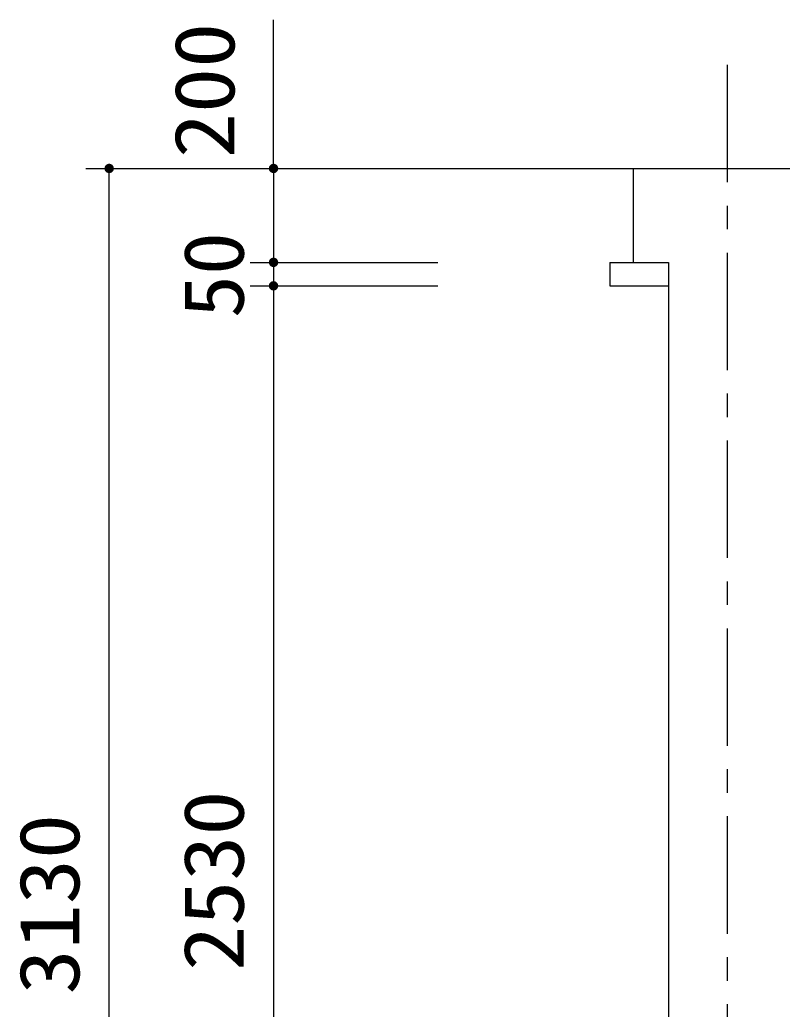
# Model space of a CAD drawing. Units: millimetres, scale not verified. Extents: x -14850 to 14850, y -10500 to 10500.
# Drawn here: x -2648 to -1024, y -4813 to -2706 of the extents above; entities that cross this region are included whole.
import ezdxf
from ezdxf.enums import TextEntityAlignment as Align

# ---------------------------------------------------------------- set-up
doc = ezdxf.new("R2010")
doc.units = ezdxf.units.MM
doc.header["$LTSCALE"] = 50
doc.linetypes.add('CHAIN1', pattern=[8, 5, -1, 1, -1])
doc.layers.add('0-1_機器', color=3, linetype='Continuous', lineweight=25)
doc.layers.add('0-2_製作', color=5, linetype='Continuous', lineweight=25)
doc.styles.add('ＭＳ ゴシック', font='')
doc.styles.get('ＭＳ ゴシック').set_extended_font_data('MS Gothic')

msp = doc.modelspace()

# ---------------------------------------------------------------- linework, layer by layer
at = {"layer": '0-1_機器', "color": 2, "linetype": 'CHAIN1'}
msp.add_line((-1141.65, -2801.76), (-1141.65, -6347.09), dxfattribs=at)
at = {"layer": '0-1_機器', "color": 2}
for p, q in [((-1757.66, -3022.32), (2225.19, -3022.32)), ((-1341.65, -3022.32), (-1341.65, -3222.32)), ((-1391.65, -3222.32), (-1391.65, -3272.32)), ((-1391.65, -3222.32), (-1266.65, -3222.32)), ((-1266.65, -3222.32), (-1266.65, -5802.32)), ((-1391.65, -3272.32), (-1266.65, -3272.32))]:
    msp.add_line(p, q, dxfattribs=at)
at = {"layer": '0-2_製作', "color": 2}
for p, q in [((-2107.66, -3022.32), (-2107.66, -2705.81)), ((-2507.66, -3022.32), (-1757.66, -3022.32)), ((-2457.66, -6152.32), (-2457.66, -3022.32)), ((-2107.66, -3022.32), (-2107.66, -3222.32)), ((-2157.66, -3222.32), (-1757.66, -3222.32)), ((-2107.66, -3222.32), (-2107.66, -3272.32)), ((-2157.66, -3272.32), (-1757.66, -3272.32)), ((-2107.66, -3272.32), (-2107.66, -5802.32))]:
    msp.add_line(p, q, dxfattribs=at)
at = {"layer": '0-2_製作'}
for points in [[(-2465.37, -3015.95), (-2457.66, -3012.32), (-2457.66, -3022.32)], [(-2464.51, -3015.03), (-2457.66, -3012.32), (-2465.37, -3015.95)], [(-2463.54, -3014.23), (-2457.66, -3012.32), (-2464.51, -3015.03)], [(-2462.48, -3013.56), (-2457.66, -3012.32), (-2463.54, -3014.23)], [(-2461.35, -3013.02), (-2457.66, -3012.32), (-2462.48, -3013.56)], [(-2460.15, -3012.64), (-2457.66, -3012.32), (-2461.35, -3013.02)], [(-2458.92, -3012.4), (-2457.66, -3012.32), (-2460.15, -3012.64)], [(-2457.66, -3012.32), (-2447.66, -3022.32), (-2457.66, -3022.32)], [(-2457.66, -3012.32), (-2447.74, -3021.07), (-2447.66, -3022.32)], [(-2457.66, -3012.32), (-2447.98, -3019.83), (-2447.74, -3021.07)], [(-2457.04, -3012.34), (-2447.98, -3019.83), (-2457.66, -3012.32)], [(-2457.04, -3012.34), (-2448.37, -3018.64), (-2447.98, -3019.83)], [(-2455.79, -3012.5), (-2448.37, -3018.64), (-2457.04, -3012.34)], [(-2455.79, -3012.5), (-2448.9, -3017.5), (-2448.37, -3018.64)], [(-2454.57, -3012.81), (-2448.9, -3017.5), (-2455.79, -3012.5)], [(-2115.37, -3015.95), (-2107.66, -3012.32), (-2107.66, -3022.32)], [(-2114.51, -3015.03), (-2107.66, -3012.32), (-2115.37, -3015.95)], [(-2113.54, -3014.23), (-2107.66, -3012.32), (-2114.51, -3015.03)], [(-2112.48, -3013.56), (-2107.66, -3012.32), (-2113.54, -3014.23)], [(-2111.35, -3013.02), (-2107.66, -3012.32), (-2112.48, -3013.56)], [(-2110.15, -3012.64), (-2107.66, -3012.32), (-2111.35, -3013.02)], [(-2108.92, -3012.4), (-2107.66, -3012.32), (-2110.15, -3012.64)], [(-2107.66, -3012.32), (-2097.66, -3022.32), (-2107.66, -3022.32)], [(-2107.66, -3012.32), (-2097.74, -3021.07), (-2097.66, -3022.32)], [(-2107.66, -3012.32), (-2097.98, -3019.83), (-2097.74, -3021.07)], [(-2107.66, -3012.32), (-2098.37, -3018.64), (-2097.98, -3019.83)], [(-2107.04, -3012.34), (-2098.37, -3018.64), (-2107.66, -3012.32)], [(-2107.04, -3012.34), (-2098.9, -3017.5), (-2098.37, -3018.64)], [(-2105.79, -3012.5), (-2098.9, -3017.5), (-2107.04, -3012.34)], [(-2105.79, -3012.5), (-2099.57, -3016.44), (-2098.9, -3017.5)], [(-2104.57, -3012.81), (-2099.57, -3016.44), (-2105.79, -3012.5)], [(-2467.64, -3021.69), (-2457.66, -3022.32), (-2467.66, -3022.32)], [(-2467.66, -3022.32), (-2457.66, -3022.32), (-2467.59, -3023.57)], [(-2467.49, -3020.45), (-2457.66, -3022.32), (-2467.64, -3021.69)], [(-2467.59, -3023.57), (-2457.66, -3022.32), (-2457.66, -3032.32)], [(-2467.59, -3023.57), (-2457.66, -3032.32), (-2467.35, -3024.81)], [(-2467.18, -3019.23), (-2457.66, -3022.32), (-2467.49, -3020.45)], [(-2467.35, -3024.81), (-2458.29, -3032.3), (-2466.96, -3026)], [(-2467.35, -3024.81), (-2457.66, -3032.32), (-2458.29, -3032.3)], [(-2466.71, -3018.06), (-2457.66, -3022.32), (-2467.18, -3019.23)], [(-2466.96, -3026), (-2459.54, -3032.14), (-2466.43, -3027.14)], [(-2466.96, -3026), (-2458.29, -3032.3), (-2459.54, -3032.14)], [(-2466.11, -3016.96), (-2457.66, -3022.32), (-2466.71, -3018.06)], [(-2466.43, -3027.14), (-2460.75, -3031.83), (-2465.75, -3028.2)], [(-2466.43, -3027.14), (-2459.54, -3032.14), (-2460.75, -3031.83)], [(-2465.37, -3015.95), (-2457.66, -3022.32), (-2466.11, -3016.96)], [(-2465.75, -3028.2), (-2461.92, -3031.37), (-2464.95, -3029.17)], [(-2465.75, -3028.2), (-2460.75, -3031.83), (-2461.92, -3031.37)], [(-2464.95, -3029.17), (-2463.02, -3030.76), (-2464.04, -3030.03)], [(-2464.95, -3029.17), (-2461.92, -3031.37), (-2463.02, -3030.76)], [(-2457.66, -3022.32), (-2456.41, -3032.24), (-2457.66, -3032.32)], [(-2457.66, -3022.32), (-2455.18, -3032.01), (-2456.41, -3032.24)], [(-2457.66, -3022.32), (-2453.98, -3031.62), (-2455.18, -3032.01)], [(-2457.66, -3022.32), (-2452.85, -3031.08), (-2453.98, -3031.62)], [(-2457.66, -3022.32), (-2451.79, -3030.41), (-2452.85, -3031.08)], [(-2457.66, -3022.32), (-2450.82, -3029.61), (-2451.79, -3030.41)], [(-2457.66, -3022.32), (-2449.96, -3028.7), (-2450.82, -3029.61)], [(-2457.66, -3022.32), (-2449.22, -3027.68), (-2449.96, -3028.7)], [(-2447.66, -3022.32), (-2449.22, -3027.68), (-2457.66, -3022.32)], [(-2454.57, -3012.81), (-2449.57, -3016.44), (-2448.9, -3017.5)], [(-2453.41, -3013.27), (-2449.57, -3016.44), (-2454.57, -3012.81)], [(-2453.41, -3013.27), (-2450.37, -3015.48), (-2449.57, -3016.44)], [(-2452.31, -3013.88), (-2450.37, -3015.48), (-2453.41, -3013.27)], [(-2452.31, -3013.88), (-2451.29, -3014.62), (-2450.37, -3015.48)], [(-2447.66, -3022.32), (-2448.62, -3026.58), (-2449.22, -3027.68)], [(-2447.66, -3022.32), (-2448.15, -3025.41), (-2448.62, -3026.58)], [(-2447.66, -3022.32), (-2447.84, -3024.19), (-2448.15, -3025.41)], [(-2447.66, -3022.32), (-2447.68, -3022.95), (-2447.84, -3024.19)], [(-2117.64, -3021.69), (-2107.66, -3022.32), (-2117.66, -3022.32)], [(-2117.66, -3022.32), (-2107.66, -3022.32), (-2117.59, -3023.57)], [(-2117.49, -3020.45), (-2107.66, -3022.32), (-2117.64, -3021.69)], [(-2117.59, -3023.57), (-2107.66, -3022.32), (-2117.35, -3024.81)], [(-2117.18, -3019.23), (-2107.66, -3022.32), (-2117.49, -3020.45)], [(-2117.35, -3024.81), (-2107.66, -3022.32), (-2107.66, -3032.32)], [(-2117.35, -3024.81), (-2107.66, -3032.32), (-2116.96, -3026)], [(-2116.71, -3018.06), (-2107.66, -3022.32), (-2117.18, -3019.23)], [(-2116.96, -3026), (-2108.29, -3032.3), (-2116.43, -3027.14)], [(-2116.96, -3026), (-2107.66, -3032.32), (-2108.29, -3032.3)], [(-2116.11, -3016.96), (-2107.66, -3022.32), (-2116.71, -3018.06)], [(-2116.43, -3027.14), (-2109.54, -3032.14), (-2115.75, -3028.2)], [(-2116.43, -3027.14), (-2108.29, -3032.3), (-2109.54, -3032.14)], [(-2115.37, -3015.95), (-2107.66, -3022.32), (-2116.11, -3016.96)], [(-2115.75, -3028.2), (-2110.75, -3031.83), (-2114.95, -3029.17)], [(-2115.75, -3028.2), (-2109.54, -3032.14), (-2110.75, -3031.83)], [(-2114.95, -3029.17), (-2111.92, -3031.37), (-2114.04, -3030.03)], [(-2114.95, -3029.17), (-2110.75, -3031.83), (-2111.92, -3031.37)], [(-2114.04, -3030.03), (-2111.92, -3031.37), (-2113.02, -3030.76)], [(-2107.66, -3022.32), (-2106.41, -3032.24), (-2107.66, -3032.32)], [(-2107.66, -3022.32), (-2105.18, -3032.01), (-2106.41, -3032.24)], [(-2107.66, -3022.32), (-2103.98, -3031.62), (-2105.18, -3032.01)], [(-2107.66, -3022.32), (-2102.85, -3031.08), (-2103.98, -3031.62)], [(-2107.66, -3022.32), (-2101.79, -3030.41), (-2102.85, -3031.08)], [(-2107.66, -3022.32), (-2100.82, -3029.61), (-2101.79, -3030.41)], [(-2107.66, -3022.32), (-2099.96, -3028.7), (-2100.82, -3029.61)], [(-2107.66, -3022.32), (-2099.22, -3027.68), (-2099.96, -3028.7)], [(-2097.66, -3022.32), (-2099.22, -3027.68), (-2107.66, -3022.32)], [(-2104.57, -3012.81), (-2100.37, -3015.48), (-2099.57, -3016.44)], [(-2103.41, -3013.27), (-2100.37, -3015.48), (-2104.57, -3012.81)], [(-2103.41, -3013.27), (-2101.29, -3014.62), (-2100.37, -3015.48)], [(-2102.31, -3013.88), (-2101.29, -3014.62), (-2103.41, -3013.27)], [(-2097.66, -3022.32), (-2098.62, -3026.58), (-2099.22, -3027.68)], [(-2097.66, -3022.32), (-2098.15, -3025.41), (-2098.62, -3026.58)], [(-2097.66, -3022.32), (-2097.84, -3024.19), (-2098.15, -3025.41)], [(-2097.66, -3022.32), (-2097.68, -3022.95), (-2097.84, -3024.19)], [(-2117.64, -3221.69), (-2107.66, -3222.32), (-2117.66, -3222.32)], [(-2117.66, -3222.32), (-2107.66, -3222.32), (-2117.59, -3223.57)], [(-2117.49, -3220.45), (-2107.66, -3222.32), (-2117.64, -3221.69)], [(-2117.59, -3223.57), (-2107.66, -3222.32), (-2117.35, -3224.81)], [(-2117.18, -3219.23), (-2107.66, -3222.32), (-2117.49, -3220.45)], [(-2117.35, -3224.81), (-2107.66, -3222.32), (-2116.96, -3226)], [(-2116.71, -3218.06), (-2107.66, -3222.32), (-2117.18, -3219.23)], [(-2116.96, -3226), (-2107.66, -3222.32), (-2107.66, -3232.32)], [(-2116.11, -3216.96), (-2107.66, -3222.32), (-2116.71, -3218.06)], [(-2115.37, -3215.95), (-2107.66, -3222.32), (-2116.11, -3216.96)], [(-2115.37, -3215.95), (-2107.66, -3212.32), (-2107.66, -3222.32)], [(-2114.51, -3215.03), (-2107.66, -3212.32), (-2115.37, -3215.95)], [(-2113.54, -3214.23), (-2107.66, -3212.32), (-2114.51, -3215.03)], [(-2112.48, -3213.56), (-2107.66, -3212.32), (-2113.54, -3214.23)], [(-2111.35, -3213.02), (-2107.66, -3212.32), (-2112.48, -3213.56)], [(-2110.15, -3212.63), (-2107.66, -3212.32), (-2111.35, -3213.02)], [(-2108.92, -3212.4), (-2107.66, -3212.32), (-2110.15, -3212.63)], [(-2107.66, -3212.32), (-2097.66, -3222.32), (-2107.66, -3222.32)], [(-2107.66, -3212.32), (-2097.74, -3221.07), (-2097.66, -3222.32)], [(-2107.66, -3212.32), (-2097.98, -3219.83), (-2097.74, -3221.07)], [(-2107.66, -3212.32), (-2098.37, -3218.64), (-2097.98, -3219.83)], [(-2107.66, -3212.32), (-2098.9, -3217.5), (-2098.37, -3218.64)], [(-2107.04, -3212.34), (-2098.9, -3217.5), (-2107.66, -3212.32)], [(-2107.66, -3222.32), (-2106.41, -3232.24), (-2107.66, -3232.32)], [(-2107.66, -3222.32), (-2105.18, -3232.01), (-2106.41, -3232.24)], [(-2107.66, -3222.32), (-2103.98, -3231.62), (-2105.18, -3232.01)], [(-2107.66, -3222.32), (-2102.85, -3231.08), (-2103.98, -3231.62)], [(-2107.66, -3222.32), (-2101.79, -3230.41), (-2102.85, -3231.08)], [(-2107.66, -3222.32), (-2100.82, -3229.61), (-2101.79, -3230.41)], [(-2107.66, -3222.32), (-2099.96, -3228.69), (-2100.82, -3229.61)], [(-2107.66, -3222.32), (-2099.22, -3227.68), (-2099.96, -3228.69)], [(-2097.66, -3222.32), (-2099.22, -3227.68), (-2107.66, -3222.32)], [(-2105.79, -3212.5), (-2098.9, -3217.5), (-2107.04, -3212.34)], [(-2105.79, -3212.5), (-2099.57, -3216.44), (-2098.9, -3217.5)], [(-2104.57, -3212.81), (-2099.57, -3216.44), (-2105.79, -3212.5)], [(-2104.57, -3212.81), (-2100.37, -3215.48), (-2099.57, -3216.44)], [(-2103.41, -3213.27), (-2100.37, -3215.48), (-2104.57, -3212.81)], [(-2103.41, -3213.27), (-2101.29, -3214.62), (-2100.37, -3215.48)], [(-2102.31, -3213.88), (-2101.29, -3214.62), (-2103.41, -3213.27)], [(-2097.66, -3222.32), (-2098.62, -3226.58), (-2099.22, -3227.68)], [(-2097.66, -3222.32), (-2098.15, -3225.41), (-2098.62, -3226.58)], [(-2097.66, -3222.32), (-2097.84, -3224.19), (-2098.15, -3225.41)], [(-2097.66, -3222.32), (-2097.68, -3222.95), (-2097.84, -3224.19)], [(-2116.96, -3226), (-2108.29, -3232.3), (-2116.43, -3227.14)], [(-2116.96, -3226), (-2107.66, -3232.32), (-2108.29, -3232.3)], [(-2116.43, -3227.14), (-2109.54, -3232.14), (-2115.75, -3228.2)], [(-2116.43, -3227.14), (-2108.29, -3232.3), (-2109.54, -3232.14)], [(-2115.75, -3228.2), (-2110.75, -3231.83), (-2114.95, -3229.17)], [(-2115.75, -3228.2), (-2109.54, -3232.14), (-2110.75, -3231.83)], [(-2114.95, -3229.17), (-2111.92, -3231.37), (-2114.04, -3230.03)], [(-2114.95, -3229.17), (-2110.75, -3231.83), (-2111.92, -3231.37)], [(-2114.04, -3230.03), (-2111.92, -3231.37), (-2113.02, -3230.76)], [(-2115.37, -3265.95), (-2107.66, -3262.32), (-2107.66, -3272.32)], [(-2114.51, -3265.03), (-2107.66, -3262.32), (-2115.37, -3265.95)], [(-2113.54, -3264.23), (-2107.66, -3262.32), (-2114.51, -3265.03)], [(-2112.48, -3263.56), (-2107.66, -3262.32), (-2113.54, -3264.23)], [(-2111.35, -3263.02), (-2107.66, -3262.32), (-2112.48, -3263.56)], [(-2110.15, -3262.63), (-2107.66, -3262.32), (-2111.35, -3263.02)], [(-2108.92, -3262.4), (-2107.66, -3262.32), (-2110.15, -3262.63)], [(-2107.66, -3262.32), (-2097.66, -3272.32), (-2107.66, -3272.32)], [(-2107.66, -3262.32), (-2097.74, -3271.07), (-2097.66, -3272.32)], [(-2107.66, -3262.32), (-2097.98, -3269.83), (-2097.74, -3271.07)], [(-2107.66, -3262.32), (-2098.37, -3268.64), (-2097.98, -3269.83)], [(-2107.66, -3262.32), (-2098.9, -3267.5), (-2098.37, -3268.64)], [(-2107.04, -3262.34), (-2098.9, -3267.5), (-2107.66, -3262.32)], [(-2105.79, -3262.5), (-2098.9, -3267.5), (-2107.04, -3262.34)], [(-2105.79, -3262.5), (-2099.57, -3266.44), (-2098.9, -3267.5)], [(-2104.57, -3262.81), (-2099.57, -3266.44), (-2105.79, -3262.5)], [(-2104.57, -3262.81), (-2100.37, -3265.48), (-2099.57, -3266.44)], [(-2103.41, -3263.27), (-2100.37, -3265.48), (-2104.57, -3262.81)], [(-2103.41, -3263.27), (-2101.29, -3264.62), (-2100.37, -3265.48)], [(-2102.31, -3263.88), (-2101.29, -3264.62), (-2103.41, -3263.27)], [(-2117.64, -3271.69), (-2107.66, -3272.32), (-2117.66, -3272.32)], [(-2117.66, -3272.32), (-2107.66, -3272.32), (-2117.59, -3273.57)], [(-2117.49, -3270.45), (-2107.66, -3272.32), (-2117.64, -3271.69)], [(-2117.59, -3273.57), (-2107.66, -3272.32), (-2117.35, -3274.81)], [(-2117.18, -3269.23), (-2107.66, -3272.32), (-2117.49, -3270.45)], [(-2117.35, -3274.81), (-2107.66, -3272.32), (-2116.96, -3276)], [(-2116.71, -3268.06), (-2107.66, -3272.32), (-2117.18, -3269.23)], [(-2116.96, -3276), (-2107.66, -3272.32), (-2107.66, -3282.32)], [(-2116.96, -3276), (-2108.29, -3282.3), (-2116.43, -3277.14)], [(-2116.96, -3276), (-2107.66, -3282.32), (-2108.29, -3282.3)], [(-2116.11, -3266.96), (-2107.66, -3272.32), (-2116.71, -3268.06)], [(-2116.43, -3277.14), (-2109.54, -3282.14), (-2115.75, -3278.2)], [(-2116.43, -3277.14), (-2108.29, -3282.3), (-2109.54, -3282.14)], [(-2115.37, -3265.95), (-2107.66, -3272.32), (-2116.11, -3266.96)], [(-2115.75, -3278.2), (-2110.75, -3281.83), (-2114.95, -3279.17)], [(-2115.75, -3278.2), (-2109.54, -3282.14), (-2110.75, -3281.83)], [(-2114.95, -3279.17), (-2111.92, -3281.37), (-2114.04, -3280.03)], [(-2114.95, -3279.17), (-2110.75, -3281.83), (-2111.92, -3281.37)], [(-2114.04, -3280.03), (-2111.92, -3281.37), (-2113.02, -3280.76)], [(-2107.66, -3272.32), (-2106.41, -3282.24), (-2107.66, -3282.32)], [(-2107.66, -3272.32), (-2105.18, -3282.01), (-2106.41, -3282.24)], [(-2107.66, -3272.32), (-2103.98, -3281.62), (-2105.18, -3282.01)], [(-2107.66, -3272.32), (-2102.85, -3281.08), (-2103.98, -3281.62)], [(-2107.66, -3272.32), (-2101.79, -3280.41), (-2102.85, -3281.08)], [(-2107.66, -3272.32), (-2100.82, -3279.61), (-2101.79, -3280.41)], [(-2107.66, -3272.32), (-2099.96, -3278.69), (-2100.82, -3279.61)], [(-2107.66, -3272.32), (-2099.22, -3277.68), (-2099.96, -3278.69)], [(-2097.66, -3272.32), (-2099.22, -3277.68), (-2107.66, -3272.32)], [(-2097.66, -3272.32), (-2098.62, -3276.58), (-2099.22, -3277.68)], [(-2097.66, -3272.32), (-2098.15, -3275.41), (-2098.62, -3276.58)], [(-2097.66, -3272.32), (-2097.84, -3274.19), (-2098.15, -3275.41)], [(-2097.66, -3272.32), (-2097.68, -3272.95), (-2097.84, -3274.19)]]:
    msp.add_solid(points, dxfattribs=at)

# ---------------------------------------------------------------- texts
at = {"layer": '0-2_製作', "color": 4, "style": 'ＭＳ ゴシック'}
for s, width, p in [('200', 1.1, (-2152.31, -3000.35)), ('50', 1.05, (-2132.66, -3341.07)), ('2530', 1.1, (-2132.66, -4731.07)), ('3130', 1.1, (-2482.66, -4781.07))]:
    msp.add_text(s, height=128.4, rotation=90, dxfattribs=dict(at, width=width)).set_placement(p, align=Align.BOTTOM_LEFT)

doc.saveas('drawing.dxf')
